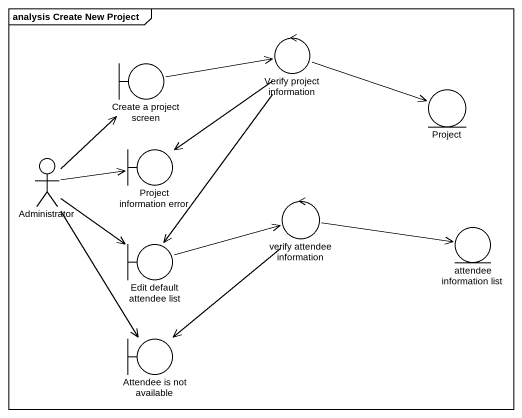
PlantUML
@startuml
mainframe analysis Create New Project
control "Verify project information" as Verify_project_information
boundary "Create a project screen" as Create_a_project_screen
entity Project
boundary "Project information error" as Project_information_error
actor Administrator
control "verify attendee information" as verify_attendee_information
entity "attendee information list" as attendee_information_list
boundary "Edit default attendee list" as Edit_default_attendee_list
boundary "Attendee is not available" as Attendee_is_not_available
Verify_project_information -right-> Project
Verify_project_information --> Project_information_error
Verify_project_information --> Edit_default_attendee_list
Create_a_project_screen -right-> Verify_project_information
Administrator -up-> Create_a_project_screen
Administrator -right-> Project_information_error
Administrator --> Edit_default_attendee_list
Administrator --> Attendee_is_not_available
verify_attendee_information -right-> attendee_information_list
verify_attendee_information --> Attendee_is_not_available
Edit_default_attendee_list -right-> verify_attendee_information
@enduml
